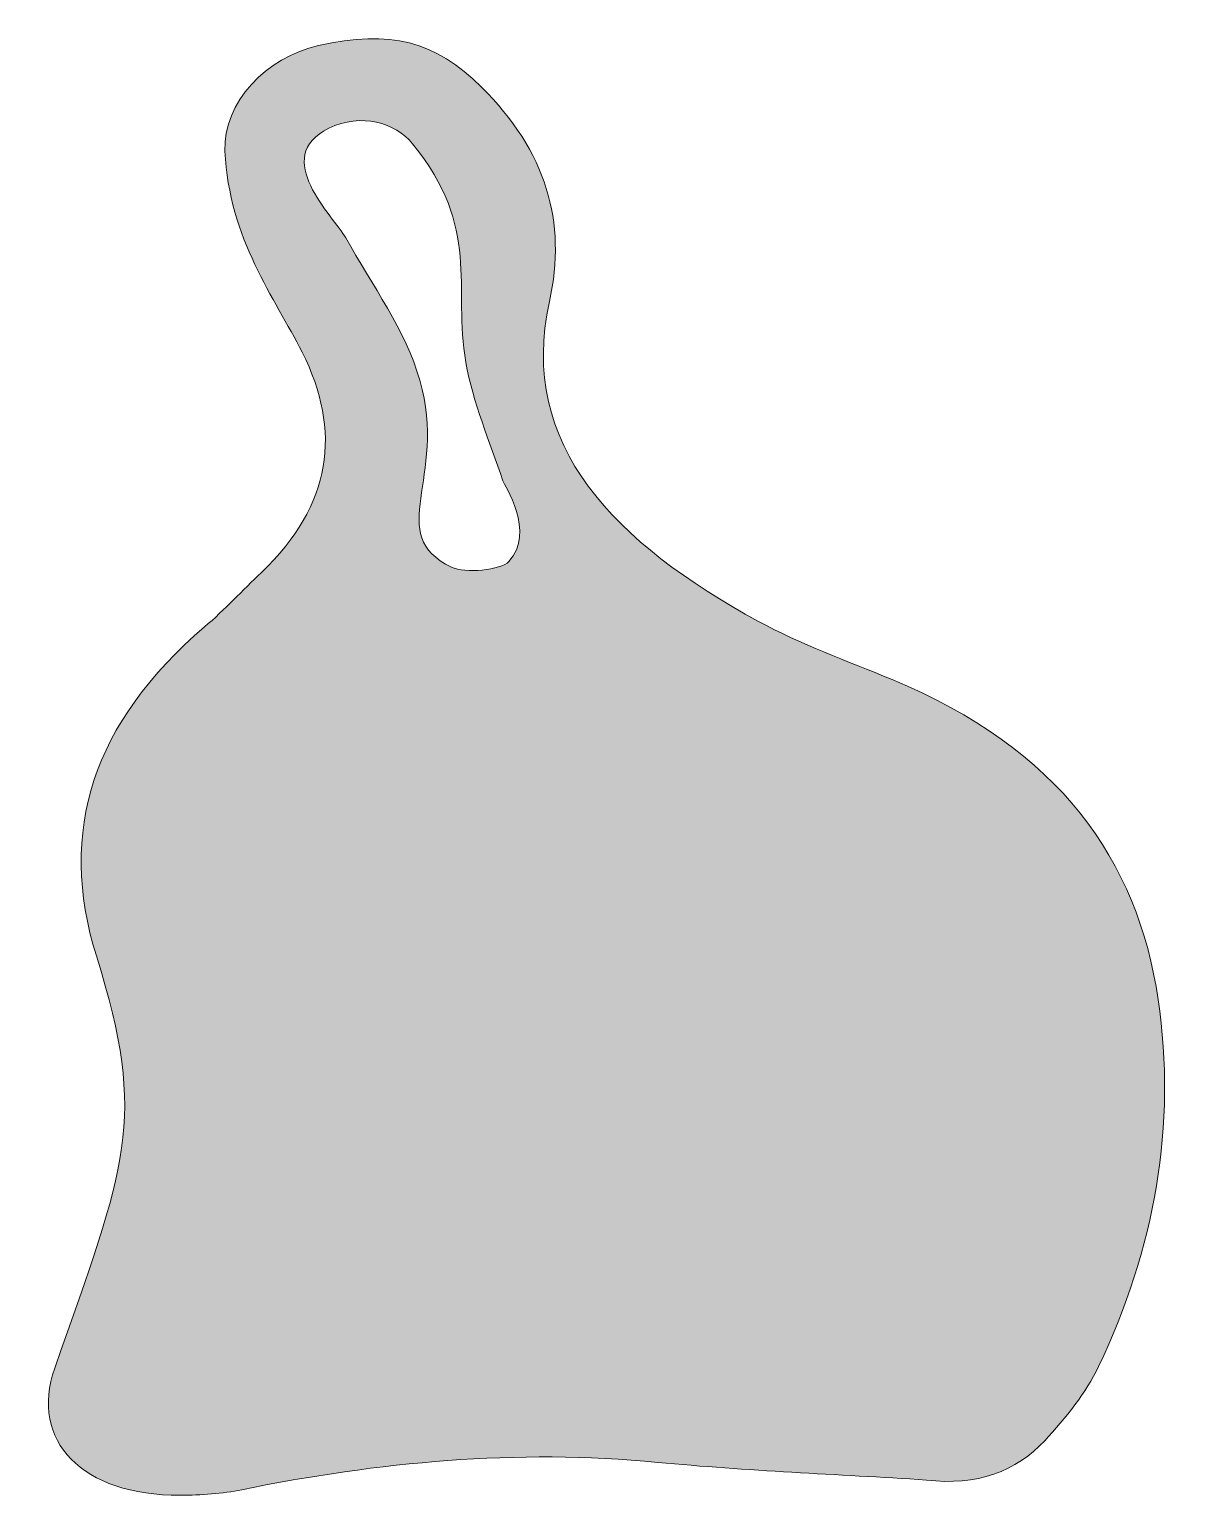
# Model space of a CAD drawing. Header units: inches. Extents: x 19.73 to 24.45, y -24.83 to -18.8.
import ezdxf

# ---------------------------------------------------------------- set-up
doc = ezdxf.new("R2010")
doc.units = ezdxf.units.IN
doc.header["$MEASUREMENT"] = 0
doc.layers.add('_U+0421_U+043B_U+043E_U+0439 1', color=7, linetype='Continuous')

msp = doc.modelspace()

# ---------------------------------------------------------------- hatches: boundary and pattern name
at = {"layer": '_U+0421_U+043B_U+043E_U+0439 1', "true_color": 0xffffff}
h = msp.add_hatch(color=7, dxfattribs=at)
h.dxf.hatch_style = 2
edge = h.paths.add_edge_path()
edge.add_spline(control_points=[(23.4231, -24.7703), (23.0545, -24.7468), (22.6842, -24.7328), (22.3175, -24.6977), (21.7348, -24.6418), (21.1688, -24.6962), (20.607, -24.8101), (20.5254, -24.8266), (20.4382, -24.833), (20.3535, -24.8333), (19.9492, -24.8347), (19.7321, -24.6099), (19.8367, -24.3101), (20.1285, -23.4739), (20.2213, -23.2988), (20.008, -22.615), (19.8479, -22.1017), (19.9933, -21.6543), (20.453, -21.2618), (20.5363, -21.1906), (20.6087, -21.112), (20.6871, -21.0374), (20.9783, -20.7605), (21.0176, -20.4562), (20.8545, -20.1317), (20.7433, -19.9105), (20.5531, -19.6662), (20.5371, -19.3048), (20.5283, -19.1042), (20.7069, -18.9193), (20.9223, -18.8706), (21.2171, -18.8041), (21.4012, -18.8526), (21.5922, -19.0414), (21.8581, -19.3043), (21.9441, -19.5964), (21.8718, -19.9234), (21.7405, -20.5173), (22.143, -20.9176), (22.7324, -21.2394), (22.9027, -21.3324), (23.096, -21.4015), (23.2813, -21.4781), (23.9685, -21.7624), (24.2918, -22.2201), (24.3762, -22.7942), (24.4524, -23.3124), (24.363, -23.8155), (24.1312, -24.3035), (24.0798, -24.4117), (23.9966, -24.5139), (23.9093, -24.6089), (23.7944, -24.7342), (23.628, -24.796), (23.4231, -24.7703)], knot_values=[0, 0, 0, 0, 1, 1, 1, 2, 2, 2, 3, 3, 3, 4, 4, 4, 5, 5, 5, 6, 6, 6, 7, 7, 7, 8, 8, 8, 9, 9, 9, 10, 10, 10, 11, 11, 11, 12, 12, 12, 13, 13, 13, 14, 14, 14, 15, 15, 15, 16, 16, 16, 17, 17, 17, 18, 18, 18, 18], degree=3, periodic=1)
edge = h.paths.add_edge_path()
edge.add_spline(control_points=[(21.469, -21.016), (21.5238, -21.0426), (21.6728, -21.0285), (21.7052, -20.9931), (21.816, -20.8722), (21.6854, -20.6752), (21.6807, -20.6613), (21.6257, -20.4995), (21.5567, -20.3386), (21.5281, -20.1739), (21.4736, -19.8598), (21.5919, -19.6234), (21.309, -19.275), (21.2383, -19.188), (21.0988, -19.1462), (20.9643, -19.2112), (20.7218, -19.3285), (20.9844, -19.5739), (21.0336, -19.6616), (21.1423, -19.8552), (21.2809, -20.0449), (21.3387, -20.2475), (21.4543, -20.6534), (21.1898, -20.8808), (21.469, -21.016)], knot_values=[0, 0, 0, 0, 1, 1, 1, 2, 2, 2, 3, 3, 3, 4, 4, 4, 5, 5, 5, 6, 6, 6, 7, 7, 7, 8, 8, 8, 8], degree=3, periodic=1)

# ---------------------------------------------------------------- linework, layer by layer
at = {"layer": '_U+0421_U+043B_U+043E_U+0439 1', "lineweight": 0}
for points, knots in [([(23.4231, -24.7703), (23.0545, -24.7468), (22.6842, -24.7328), (22.3175, -24.6977), (21.7348, -24.6418), (21.1688, -24.6962), (20.607, -24.8101), (20.5254, -24.8266), (20.4382, -24.833), (20.3535, -24.8333), (19.9492, -24.8347), (19.7321, -24.6099), (19.8367, -24.3101), (20.1285, -23.4739), (20.2213, -23.2988), (20.008, -22.615), (19.8479, -22.1017), (19.9933, -21.6543), (20.453, -21.2618), (20.5363, -21.1906), (20.6087, -21.112), (20.6871, -21.0374), (20.9783, -20.7605), (21.0176, -20.4562), (20.8545, -20.1317), (20.7433, -19.9105), (20.5531, -19.6662), (20.5371, -19.3048), (20.5283, -19.1042), (20.7069, -18.9193), (20.9223, -18.8706), (21.2171, -18.8041), (21.4012, -18.8526), (21.5922, -19.0414), (21.8581, -19.3043), (21.9441, -19.5964), (21.8718, -19.9234), (21.7405, -20.5173), (22.143, -20.9176), (22.7324, -21.2394), (22.9027, -21.3324), (23.096, -21.4015), (23.2813, -21.4781), (23.9685, -21.7624), (24.2918, -22.2201), (24.3762, -22.7942), (24.4524, -23.3124), (24.363, -23.8155), (24.1312, -24.3035), (24.0798, -24.4117), (23.9966, -24.5139), (23.9093, -24.6089), (23.7944, -24.7342), (23.628, -24.796), (23.4231, -24.7703)], [0, 0, 0, 0, 1, 1, 1, 2, 2, 2, 3, 3, 3, 4, 4, 4, 5, 5, 5, 6, 6, 6, 7, 7, 7, 8, 8, 8, 9, 9, 9, 10, 10, 10, 11, 11, 11, 12, 12, 12, 13, 13, 13, 14, 14, 14, 15, 15, 15, 16, 16, 16, 17, 17, 17, 18, 18, 18, 18]), ([(21.469, -21.016), (21.5238, -21.0426), (21.6728, -21.0285), (21.7052, -20.9931), (21.816, -20.8722), (21.6854, -20.6752), (21.6807, -20.6613), (21.6257, -20.4995), (21.5567, -20.3386), (21.5281, -20.1739), (21.4736, -19.8598), (21.5919, -19.6234), (21.309, -19.275), (21.2383, -19.188), (21.0988, -19.1462), (20.9643, -19.2112), (20.7218, -19.3285), (20.9844, -19.5739), (21.0336, -19.6616), (21.1423, -19.8552), (21.2809, -20.0449), (21.3387, -20.2475), (21.4543, -20.6534), (21.1898, -20.8808), (21.469, -21.016)], [0, 0, 0, 0, 1, 1, 1, 2, 2, 2, 3, 3, 3, 4, 4, 4, 5, 5, 5, 6, 6, 6, 7, 7, 7, 8, 8, 8, 8])]:
    msp.add_open_spline(points, degree=3, knots=knots, dxfattribs=at)

doc.saveas('drawing.dxf')
